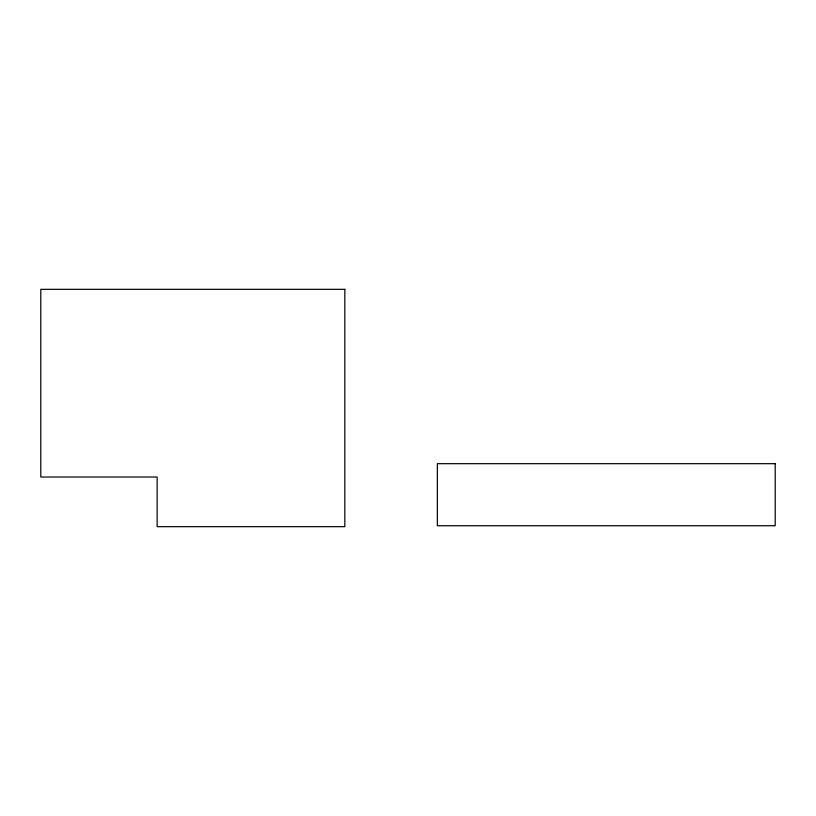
<?xml version="1.0" encoding="UTF-8"?>
<svg xmlns="http://www.w3.org/2000/svg" width="816" height="816" viewBox="0 0 816 816"><rect width="100%" height="100%" fill="white"/><g stroke="black" fill="none" stroke-linecap="round" stroke-linejoin="round"><path stroke-width="1.22" d="M344.831 289.333L40.8 289.333L40.8 477.023L157.141 477.023L157.141 526.667L344.831 526.667L344.831 289.333M775.2 463.682L437.356 463.682L437.356 525.728L775.2 525.728L775.2 463.682"/></g></svg>
